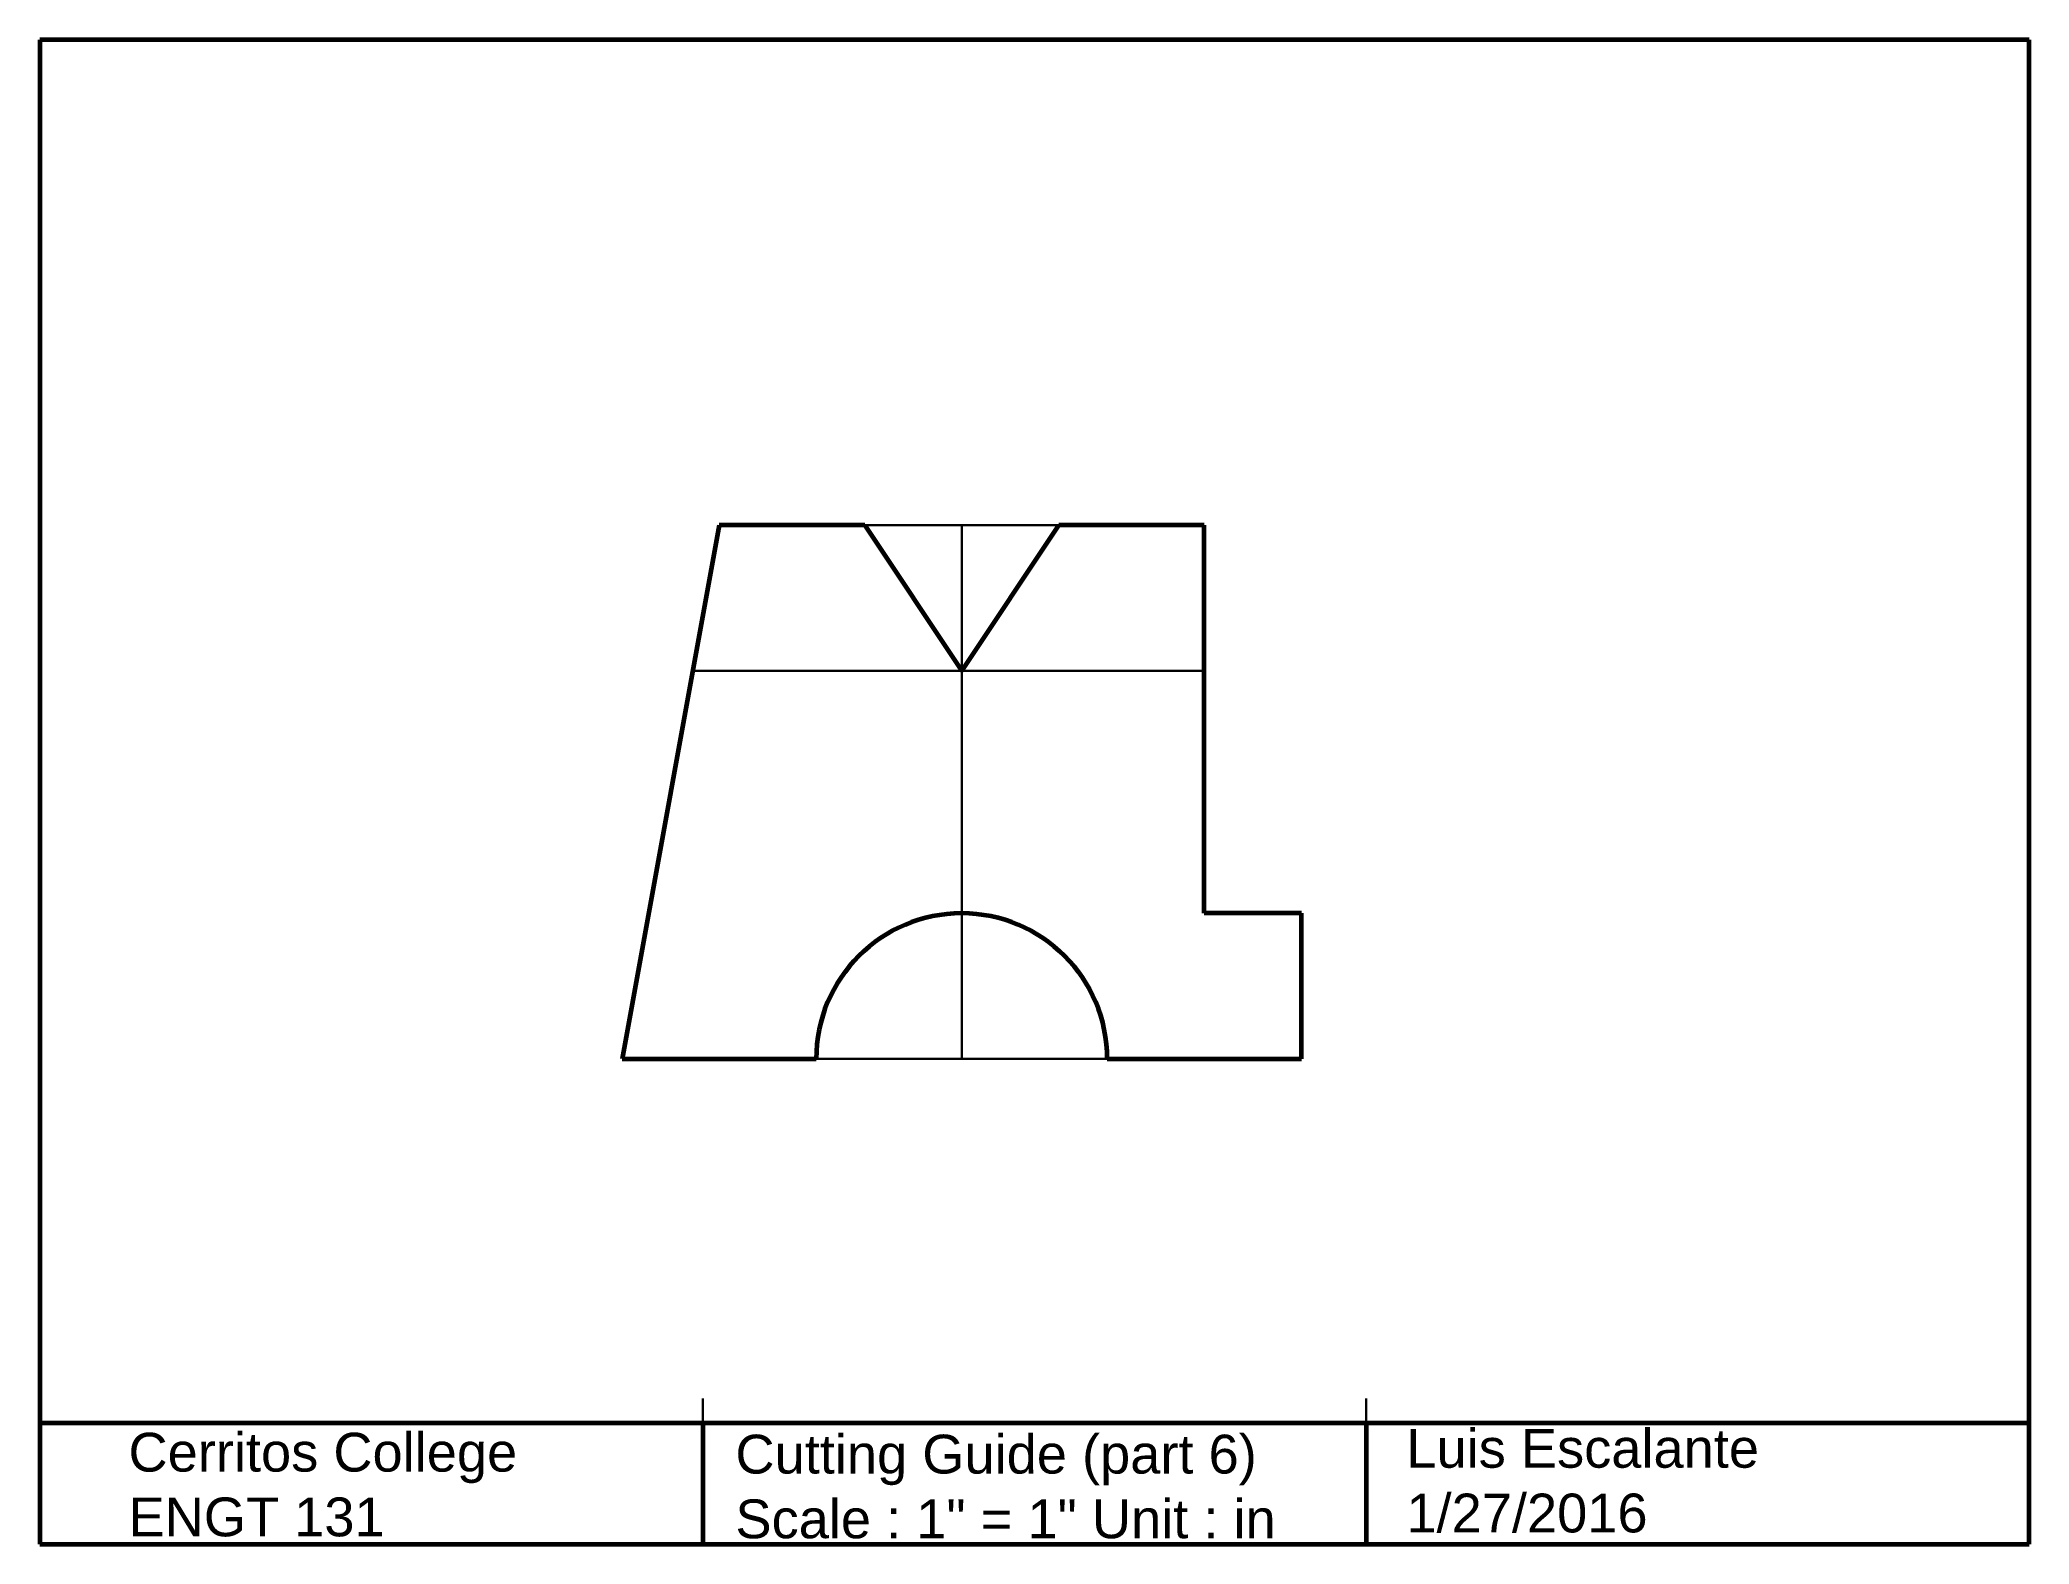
# Model space of a CAD drawing. Header units: inches. Extents: x 0 to 10.2, y 0 to 7.8.
import ezdxf

# ---------------------------------------------------------------- set-up
doc = ezdxf.new("R2010")
doc.units = ezdxf.units.IN
doc.header["$MEASUREMENT"] = 0
doc.header["$PDMODE"] = 2
doc.header["$PDSIZE"] = 0.125
doc.layers.get('0').update_dxf_attribs({"lineweight": 60})
doc.layers.add('const', color=5, linetype='Continuous', lineweight=30)
doc.layers.add('lettering', color=6, linetype='Continuous', lineweight=30)
doc.styles.get("Standard").update_dxf_attribs({"font": 'arial.ttf'})

msp = doc.modelspace()

# ---------------------------------------------------------------- linework, layer by layer
for p, q in [((10.25, 7.75), (0, 7.75)), ((0, 7.75), (0, 0)), ((10.25, 0), (10.25, 7.75)), ((3.5, 5.25), (3, 2.5)), ((4.25, 5.25), (3.5, 5.25)), ((4.25, 5.25), (4.75, 4.5)), ((4.75, 4.5), (5.25, 5.25)), ((6, 5.25), (5.25, 5.25)), ((6, 3.25), (6, 5.25)), ((6.5, 3.25), (6, 3.25)), ((6.5, 2.5), (6.5, 3.25)), ((3, 2.5), (4, 2.5)), ((5.5, 2.5), (6.5, 2.5)), ((0, 0.625), (10.25, 0.625)), ((3.417, 0.625), (3.417, 0)), ((6.833, 0.625), (6.833, 0)), ((0, 0), (10.25, 0)), ((0, 0), (0, 0))]:
    msp.add_line(p, q)
msp.add_arc((4.75, 2.5), 0.75, 0, 180)
at = {"layer": 'const'}
for p, q in [((4.75, 5.25), (4.25, 5.25)), ((4.75, 2.5), (4.75, 5.25)), ((4.75, 5.25), (5.25, 5.25)), ((3.375, 4.5), (6, 4.5)), ((4, 2.5), (5.5, 2.5))]:
    msp.add_line(p, q, dxfattribs=at)
for p in [(3.417, 0.625), (6.833, 0.625)]:
    msp.add_point(p, dxfattribs=at)

# ---------------------------------------------------------------- texts
at = {"layer": 'lettering', "char_height": 0.2, "attachment_point": 1}
for s, width, insert in [('Cerritos College\\PENGT 131', 2.75, (0.457, 0.574)), ('Cutting Guide (part 6)\\PScale : 1" = 1" Unit : in', 3, (3.584, 0.564)), ('Luis Escalante\\P1/27/2016', 3.125, (7.041, 0.594))]:
    msp.add_mtext_dynamic_manual_height_columns(s, width=width, gutter_width=1, heights=[0], dxfattribs=dict(at, insert=insert))

doc.saveas('drawing.dxf')
